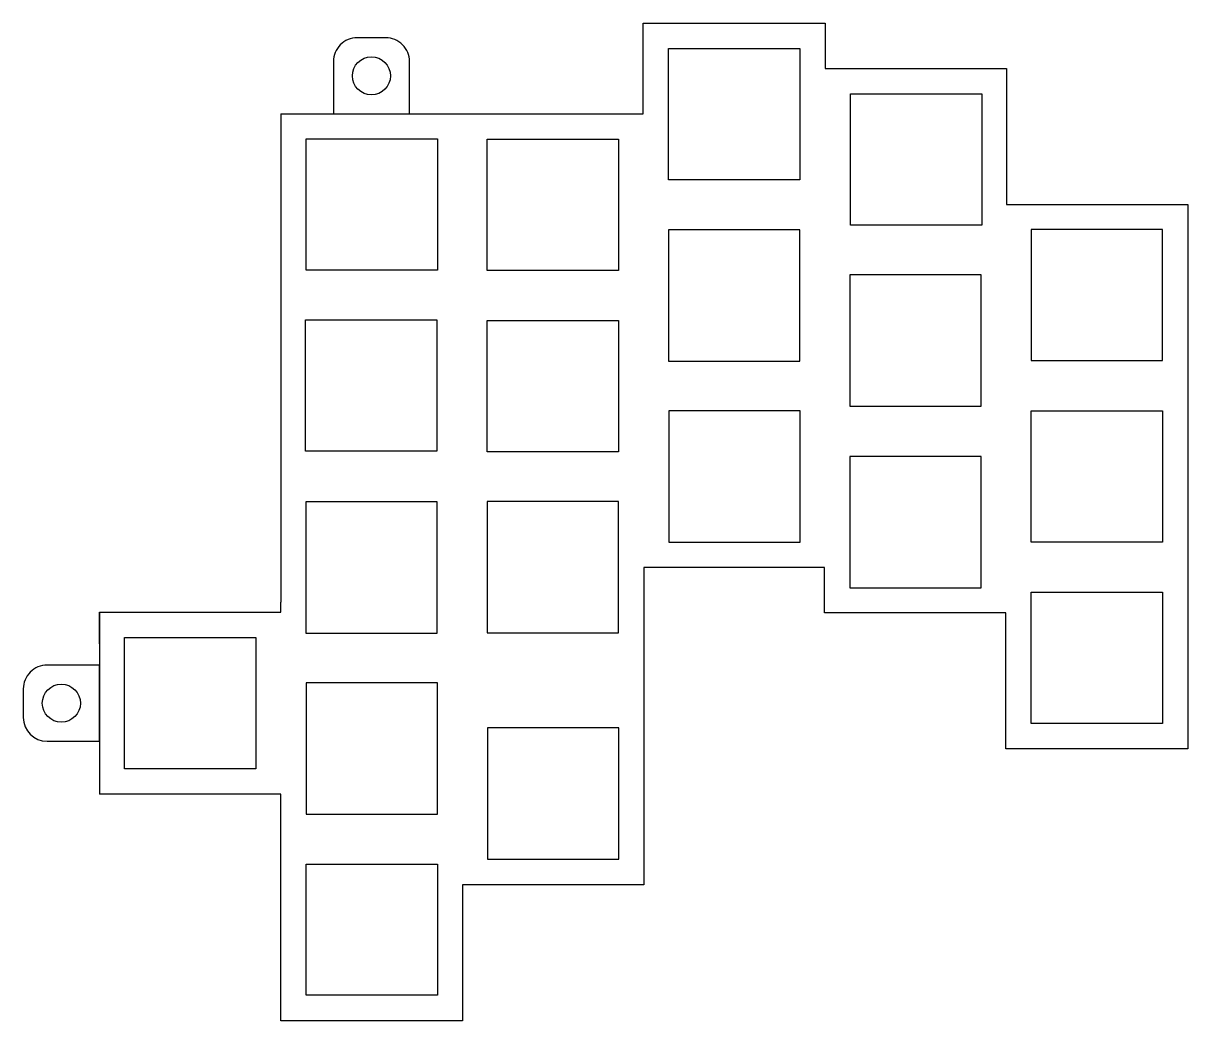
# Model space of a CAD drawing. Header units: millimetres. Extents: x 44 to 166, y -141 to -36.
import ezdxf

# ---------------------------------------------------------------- set-up
doc = ezdxf.new("R2010")
doc.units = ezdxf.units.MM
doc.layers.get('0').update_dxf_attribs({"linetype": 'CONTINUOUS'})

msp = doc.modelspace()

# ---------------------------------------------------------------- linework, layer by layer
for p, q in [((109.09, -36.18), (128.19, -36.18)), ((109.09, -45.7), (109.09, -36.18)), ((128.19, -36.18), (128.19, -40.94)), ((128.19, -40.94), (147.24, -40.94)), ((147.24, -40.94), (147.24, -55.23)), ((70.99, -45.7), (70.99, -50.46)), ((70.99, -45.7), (109.09, -45.7)), ((70.99, -45.7), (90.04, -45.7)), ((70.99, -50.46), (70.99, -97)), ((147.24, -55.23), (166.29, -55.23)), ((166.29, -55.23), (166.29, -64.75)), ((166.29, -64.75), (166.29, -112.42)), ((128.14, -93.37), (109.14, -93.37)), ((109.14, -93.37), (109.14, -126.71)), ((128.14, -98.14), (128.14, -93.37)), ((70.99, -98.08), (70.99, -97)), ((51.94, -101.38), (51.94, -98.08)), ((51.94, -98.08), (54.59, -98.08)), ((51.94, -98.08), (51.94, -117.19)), ((54.59, -98.08), (70.99, -98.08)), ((147.19, -98.14), (128.14, -98.14)), ((147.19, -112.42), (147.19, -98.14)), ((51.94, -101.38), (51.94, -115.12)), ((166.29, -112.42), (147.19, -112.42)), ((51.94, -115.12), (51.94, -117.19)), ((70.99, -117.19), (51.94, -117.19)), ((70.99, -141), (70.99, -117.19)), ((109.14, -126.71), (90.09, -126.71)), ((90.09, -126.71), (90.09, -141)), ((90.09, -141), (70.99, -141))]:
    msp.add_line(p, q)
for points in [[(76.52, -45.7), (80.52, -45.7), (84.52, -45.7), (84.52, -40.2, 0.414214), (82.02, -37.7), (79.02, -37.7, 0.414214), (76.52, -40.2)], [(51.94, -111.63), (51.94, -107.63), (51.94, -103.63), (46.44, -103.63, 0.414214), (43.94, -106.13), (43.94, -109.13, 0.414136), (46.44, -111.63)]]:
    msp.add_lwpolyline(points, format="xyb", close=True)
for points in [[(111.74, -38.84), (125.54, -38.84), (125.54, -52.64), (111.74, -52.64)], [(144.65, -57.38), (130.85, -57.38), (130.85, -43.58), (144.65, -43.58)], [(73.65, -48.33), (87.45, -48.33), (87.45, -62.13), (73.65, -62.13)], [(106.48, -62.16), (92.68, -62.16), (92.68, -48.36), (106.48, -48.36)], [(111.75, -57.89), (111.75, -71.69), (125.55, -71.69), (125.55, -57.89)], [(163.65, -71.63), (163.65, -57.83), (149.85, -57.83), (149.85, -71.63)], [(130.8, -62.62), (130.8, -76.42), (144.6, -76.42), (144.6, -62.62)], [(87.4, -81.13), (73.6, -81.13), (73.6, -67.33), (87.4, -67.33)], [(106.49, -81.2), (92.69, -81.2), (92.69, -67.4), (106.49, -67.4)], [(125.56, -90.71), (125.56, -76.91), (111.76, -76.91), (111.76, -90.71)], [(149.86, -76.92), (163.66, -76.92), (163.66, -90.72), (149.86, -90.72)], [(144.59, -95.49), (144.59, -81.69), (130.79, -81.69), (130.79, -95.49)], [(73.64, -86.46), (73.64, -100.26), (87.44, -100.26), (87.44, -86.46)], [(92.7, -86.45), (92.7, -100.25), (106.5, -100.25), (106.5, -86.45)], [(163.66, -109.76), (149.86, -109.76), (149.86, -95.96), (163.66, -95.96)], [(54.59, -100.73), (68.39, -100.73), (68.39, -114.53), (54.59, -114.53)], [(87.45, -119.3), (87.45, -105.5), (73.65, -105.5), (73.65, -119.3)], [(92.72, -110.23), (92.72, -124.03), (106.52, -124.03), (106.52, -110.23)], [(73.65, -124.53), (87.45, -124.53), (87.45, -138.33), (73.65, -138.33)]]:
    msp.add_lwpolyline(points, close=True)
for centre in [(80.52, -41.7), (47.94, -107.63)]:
    msp.add_circle(centre, 2)

doc.saveas('drawing.dxf')
